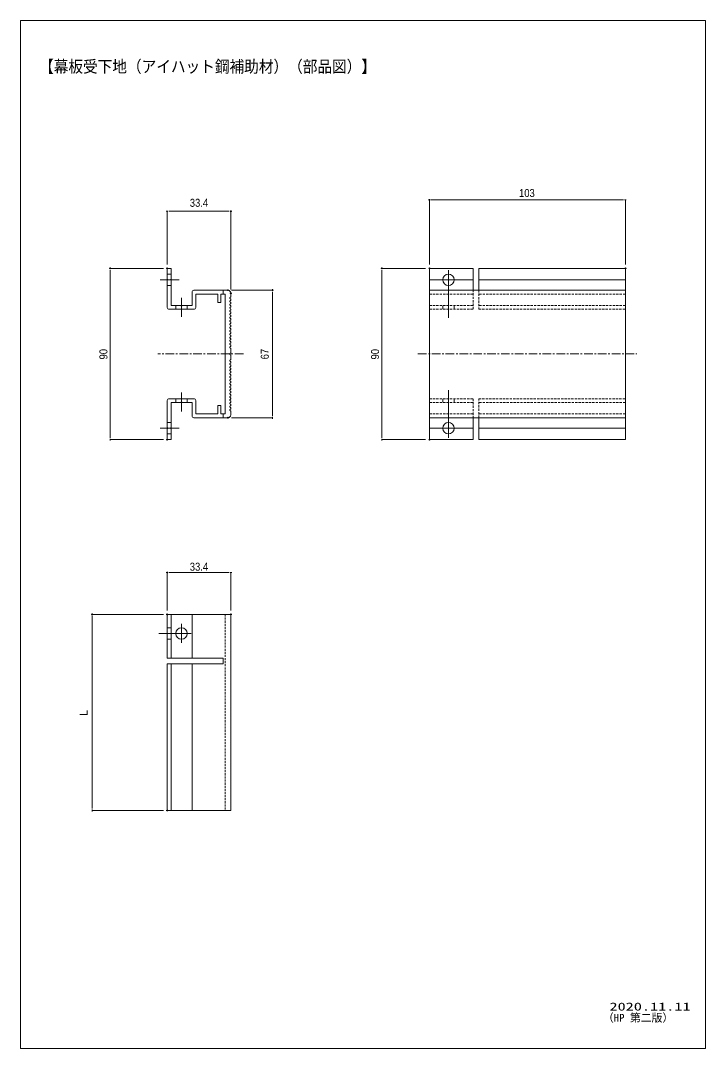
# Model space of a CAD drawing. Units: millimetres, scale not verified. Extents: x -90 to 90, y -135 to 135.
import ezdxf
from ezdxf.enums import TextEntityAlignment as Align

# ---------------------------------------------------------------- set-up
doc = ezdxf.new("R2010")
doc.units = ezdxf.units.MM
doc.header["$LTSCALE"] = 0.454545
doc.header["$PDMODE"] = 32
doc.header["$PDSIZE"] = 0.227
for name, pattern in [('CHAIN1', [8, 5, -1, 1, -1]), ('DASHED1', [1.8, 1.2, -0.6]), ('DOUBLE_CHAIN1', [8.8, 5, -1, 0.6, -0.6, 0.6, -1])]:
    doc.linetypes.add(name, pattern=pattern)
for name, color, linetype, lineweight in [('0-0_一般', 7, 'Continuous', 9), ('0-1_寸法', 7, 'Continuous', 9), ('0-2_0', 7, 'Continuous', 9)]:
    doc.layers.add(name, color=color, linetype=linetype, lineweight=lineweight)
doc.layers.add('0-3_Defpoints', color=7, linetype='Continuous')
doc.styles.add('ＭＳ ゴシック', font='')
doc.styles.add('ＭＳ Ｐゴシック', font='')
doc.styles.get('ＭＳ ゴシック').set_extended_font_data('MS Gothic')
doc.styles.get('ＭＳ Ｐゴシック').set_extended_font_data('MS PGothic')

# ---------------------------------------------------------------- blocks, each defined once
blk = doc.blocks.new('_DOT')
at = {"layer": '0-2_0'}
for p, q in [((-0.2273, 0), (-0.4545, 0)), ((-0.1136, 0), (0.1136, 0))]:
    blk.add_line(p, q, dxfattribs=at)
blk = doc.blocks.new('グループ-1')
at = {"layer": '0-0_一般'}
for p, q in [((15.865, 63.558), (15.865, 22.6489)), ((26.3196, 63.558), (15.865, 63.558)), ((26.3196, 58.3307), (26.3196, 63.558)), ((62.6832, 63.558), (27.6832, 63.558)), ((27.6832, 63.558), (27.6832, 58.3307)), ((62.6832, 22.6489), (62.6832, 63.558)), ((19.0469, 60.8307), (15.865, 60.8307)), ((26.3196, 60.8307), (21.7741, 60.8307)), ((27.6832, 60.8307), (62.6832, 60.8307)), ((15.865, 58.3307), (26.3196, 58.3307)), ((27.6832, 58.3307), (26.3196, 58.3307)), ((62.6832, 58.3307), (27.6832, 58.3307)), ((19.0469, 54.6943), (19.0469, 53.7852)), ((21.7741, 54.6943), (21.7741, 53.7852)), ((19.0469, 31.5125), (19.0469, 32.4216)), ((21.7741, 31.5125), (21.7741, 32.4216)), ((15.865, 27.8762), (26.3196, 27.8762)), ((27.6832, 27.8762), (26.3196, 27.8762)), ((26.3196, 27.8762), (26.3196, 22.6489)), ((27.6832, 22.6489), (27.6832, 27.8762)), ((62.6832, 27.8762), (27.6832, 27.8762)), ((19.0469, 25.3762), (15.865, 25.3762)), ((26.3196, 25.3762), (21.7741, 25.3762)), ((27.6832, 25.3762), (62.6832, 25.3762)), ((26.3196, 22.6489), (15.865, 22.6489)), ((62.6832, 22.6489), (27.6832, 22.6489))]:
    blk.add_line(p, q, dxfattribs=at)
at = {"layer": '0-0_一般', "linetype": 'DASHED1'}
for p, q in [((15.865, 57.4216), (26.3196, 57.4216)), ((26.3196, 53.7852), (26.3196, 58.3307)), ((27.6832, 58.3307), (27.6832, 53.7852)), ((62.6832, 57.4216), (27.6832, 57.4216)), ((15.865, 54.6943), (26.3196, 54.6943)), ((62.6832, 54.6943), (27.6832, 54.6943)), ((15.865, 53.7852), (26.3196, 53.7852)), ((27.6832, 53.7852), (62.6832, 53.7852)), ((15.865, 32.4216), (26.3196, 32.4216)), ((26.3196, 32.4216), (26.3196, 27.8762)), ((27.6832, 32.4216), (62.6832, 32.4216)), ((27.6832, 27.8762), (27.6832, 32.4216)), ((15.865, 31.5125), (26.3196, 31.5125)), ((62.6832, 31.5125), (27.6832, 31.5125)), ((15.865, 28.7853), (26.3196, 28.7853)), ((62.6832, 28.7853), (27.6832, 28.7853))]:
    blk.add_line(p, q, dxfattribs=at)

msp = doc.modelspace()

# ---------------------------------------------------------------- linework, layer by layer
at = {"layer": '0-0_一般'}
for p, q in [((-51.438, 68.4138), (-50.438, 68.4138)), ((22.4515, 56.9138), (22.4515, 69.4138)), ((-51.438, 65.4138), (-50.438, 65.4138)), ((19.9515, 66.9138), (24.9515, 66.9138)), ((-36.738, 64.1638), (-36.738, 63.1638)), ((-46.188, 59.1638), (-46.188, 60.1638)), ((22.4515, 37.9138), (22.4515, 25.4138)), ((-46.188, 35.6638), (-46.188, 34.6638)), ((-36.738, 30.6638), (-36.738, 31.6638)), ((-51.438, 29.4138), (-50.438, 29.4138)), ((19.9515, 27.9138), (24.9515, 27.9138)), ((-51.438, 26.4138), (-50.438, 26.4138)), ((-51.438, -20.9917), (-51.438, -32.4917)), ((-51.438, -20.9917), (-34.738, -20.9917)), ((-50.438, -20.9917), (-50.438, -32.4917)), ((-44.938, -20.9917), (-44.938, -32.4917)), ((-34.738, -20.9917), (-34.738, -72.4916)), ((-51.438, -24.4917), (-50.438, -24.4917)), ((-51.438, -27.4917), (-50.438, -27.4917)), ((-51.438, -32.4917), (-36.738, -32.4917)), ((-51.438, -33.9917), (-51.438, -72.4916)), ((-51.438, -33.9917), (-36.738, -33.9917)), ((-50.438, -33.9917), (-50.438, -72.4916)), ((-44.938, -33.9917), (-44.938, -72.4916)), ((-36.738, -32.4917), (-36.738, -33.9917)), ((-51.438, -72.4916), (-34.738, -72.4916))]:
    msp.add_line(p, q, dxfattribs=at)
at = {"layer": '0-0_一般', "color": 3}
for p, q in [((-53.288, 66.9138), (-48.288, 66.9138)), ((-47.688, 57.1638), (-47.688, 62.1638)), ((-47.688, 37.3138), (-47.688, 32.3138)), ((-53.288, 27.9138), (-48.288, 27.9138)), ((-47.688, -23.4917), (-47.688, -28.4917)), ((-53.688, -25.9917), (-45.188, -25.9917))]:
    msp.add_line(p, q, dxfattribs=at)
at = {"layer": '0-0_一般', "linetype": 'DOUBLE_CHAIN1'}
for p, q in [((-49.188, 59.1638), (-49.188, 60.1638)), ((-49.188, 35.6638), (-49.188, 34.6638))]:
    msp.add_line(p, q, dxfattribs=at)
at = {"layer": '0-0_一般', "color": 2, "linetype": 'CHAIN1'}
for p, q in [((-31.438, 47.4138), (-53.938, 47.4138)), ((14.4515, 47.4138), (71.9515, 47.4138))]:
    msp.add_line(p, q, dxfattribs=at)
at = {"layer": '0-0_一般', "linetype": 'DASHED1'}
msp.add_line((-36.238, -20.9917), (-36.238, -72.4916), dxfattribs=at)
at = {"layer": '0-0_一般', "color": 5}
msp.add_lwpolyline([(-89.9999, 134.9999), (89.9999, 134.9999), (89.9999, -134.9999), (-89.9999, -134.9999)], close=True, dxfattribs=at)
at = {"layer": '0-0_一般'}
for centre in [(22.4515, 66.9138), (22.4515, 27.9138), (-47.688, -25.9917)]:
    msp.add_circle(centre, 1.5, dxfattribs=at)
at = {"layer": '0-1_寸法'}
for p, q in [((17.4515, 70.9137), (17.4515, 87.9137)), ((67.9516, 87.9137), (18.4515, 87.9137)), ((68.9515, 70.9137), (68.9515, 87.9137)), ((-51.438, 70.9137), (-51.438, 84.9137)), ((-50.4381, 84.9137), (-35.738, 84.9137)), ((-34.738, 64.3638), (-34.738, 84.9137)), ((-52.438, 69.9138), (-66.438, 69.9138)), ((-66.438, 25.9137), (-66.438, 68.9138)), ((16.4515, 69.9138), (4.9516, 69.9138)), ((4.9516, 25.9137), (4.9516, 68.9138)), ((-35.488, 64.1638), (-44.438, 64.1638)), ((-34.738, 62.5692), (-34.738, 63.4138)), ((-34.538, 64.1638), (-23.788, 64.1638)), ((-23.788, 31.6637), (-23.788, 63.1638)), ((-50.938, 59.1638), (-44.438, 59.1638)), ((-34.738, 47.8468), (-34.738, 48.7128)), ((-34.738, 46.1147), (-34.738, 46.9808)), ((-44.438, 35.6638), (-50.938, 35.6638)), ((-44.438, 30.6638), (-35.488, 30.6638)), ((-34.738, 31.4138), (-34.738, 32.2583)), ((-34.538, 30.6638), (-23.788, 30.6638)), ((-52.438, 24.9138), (-66.438, 24.9138)), ((16.4515, 24.9138), (4.9516, 24.9138)), ((-51.438, -19.9917), (-51.438, -9.9917)), ((-35.738, -9.9917), (-50.4381, -9.9917)), ((-34.738, -19.9917), (-34.738, -9.9917)), ((-52.438, -20.9917), (-71.2172, -20.9917)), ((-71.2172, -71.4917), (-71.2172, -21.9916)), ((-52.438, -72.4916), (-71.2172, -72.4916))]:
    msp.add_line(p, q, dxfattribs=at)
for points in [[(-44.938, 63.6638), (-44.938, 60.1638), (-47.538, 60.1638), (-47.688, 60.0138), (-47.838, 60.1638), (-50.438, 60.1638), (-50.438, 66.7638), (-50.588, 66.9138), (-50.438, 67.0638), (-50.438, 69.9138), (-51.438, 69.9138), (-51.438, 67.0638), (-51.288, 66.9138), (-51.438, 66.7638), (-51.438, 59.6638)], [(-43.938, 59.6638), (-43.938, 63.1638), (-38.113, 63.1638), (-38.113, 60.9138), (-37.363, 60.9138), (-37.363, 63.1638), (-36.238, 63.1638), (-36.238, 31.6638), (-37.363, 31.6638), (-37.363, 33.9138), (-38.113, 33.9138), (-38.113, 31.6638), (-43.938, 31.6638), (-43.938, 35.1638)], [(-51.438, 35.1638), (-51.438, 28.0638), (-51.288, 27.9138), (-51.438, 27.7638), (-51.438, 24.9138), (-50.438, 24.9138), (-50.438, 27.7638), (-50.588, 27.9138), (-50.438, 28.0638), (-50.438, 34.6638), (-47.838, 34.6638), (-47.688, 34.8138), (-47.538, 34.6638), (-44.938, 34.6638), (-44.938, 31.1638)]]:
    msp.add_lwpolyline(points, dxfattribs=at)
for centre, radius, start, end in [((-44.438, 63.6638), 0.5, 90, 180), ((-35.488, 63.4138), 0.75, 0, 90), ((-34.738, 62.1362), 0.25, 120, 240), ((-34.988, 62.5692), 0.25, 300, 0), ((-50.938, 59.6638), 0.5, 180, 270), ((-44.438, 59.6638), 0.5, 270, 0), ((-34.738, 61.2702), 0.25, 120, 240), ((-34.738, 60.4041), 0.25, 120, 240), ((-34.738, 59.5381), 0.25, 120, 240), ((-34.988, 61.7032), 0.25, 300, 60), ((-34.988, 60.8372), 0.25, 300, 60), ((-34.988, 59.9711), 0.25, 300, 60), ((-34.738, 58.6721), 0.25, 120, 240), ((-34.738, 57.8061), 0.25, 120, 240), ((-34.738, 56.94), 0.25, 120, 240), ((-34.988, 59.1051), 0.25, 300, 60), ((-34.988, 58.2391), 0.25, 300, 60), ((-34.988, 57.3731), 0.25, 300, 60), ((-34.988, 56.507), 0.25, 300, 60), ((-34.738, 56.074), 0.25, 120, 240), ((-34.738, 55.208), 0.25, 120, 240), ((-34.738, 54.342), 0.25, 120, 240), ((-34.988, 55.641), 0.25, 300, 60), ((-34.988, 54.775), 0.25, 300, 60), ((-34.988, 53.909), 0.25, 300, 60), ((-34.738, 53.4759), 0.25, 120, 240), ((-34.738, 52.6099), 0.25, 120, 240), ((-34.738, 51.7439), 0.25, 120, 240), ((-34.988, 53.0429), 0.25, 300, 60), ((-34.988, 52.1769), 0.25, 300, 60), ((-34.988, 51.3109), 0.25, 300, 60), ((-34.738, 50.8779), 0.25, 120, 240), ((-34.738, 50.0118), 0.25, 120, 240), ((-34.738, 49.1458), 0.25, 120, 240), ((-34.988, 50.4449), 0.25, 300, 60), ((-34.988, 49.5788), 0.25, 300, 60), ((-34.988, 48.7128), 0.25, 0, 60), ((-34.738, 47.4138), 0.25, 120, 240), ((-34.988, 47.8468), 0.25, 300, 0), ((-34.988, 46.9808), 0.25, 0, 60), ((-34.988, 46.1147), 0.25, 300, 0), ((-34.738, 45.6817), 0.25, 120, 240), ((-34.738, 44.8157), 0.25, 120, 240), ((-34.738, 43.9497), 0.25, 120, 240), ((-34.738, 43.0837), 0.25, 120, 240), ((-34.988, 45.2487), 0.25, 300, 60), ((-34.988, 44.3827), 0.25, 300, 60), ((-34.988, 43.5167), 0.25, 300, 60), ((-34.738, 42.2176), 0.25, 120, 240), ((-34.738, 41.3516), 0.25, 120, 240), ((-34.738, 40.4856), 0.25, 120, 240), ((-34.988, 42.6506), 0.25, 300, 60), ((-34.988, 41.7846), 0.25, 300, 60), ((-34.988, 40.9186), 0.25, 300, 60), ((-34.738, 39.6196), 0.25, 120, 240), ((-34.738, 38.7535), 0.25, 120, 240), ((-34.738, 37.8875), 0.25, 120, 240), ((-34.988, 40.0526), 0.25, 300, 60), ((-34.988, 39.1865), 0.25, 300, 60), ((-34.988, 38.3205), 0.25, 300, 60), ((-50.938, 35.1638), 0.5, 90, 180), ((-44.438, 35.1638), 0.5, 0, 90), ((-34.738, 37.0215), 0.25, 120, 240), ((-34.738, 36.1555), 0.25, 120, 240), ((-34.738, 35.2894), 0.25, 120, 240), ((-34.988, 37.4545), 0.25, 300, 60), ((-34.988, 36.5885), 0.25, 300, 60), ((-34.988, 35.7224), 0.25, 300, 60), ((-34.738, 34.4234), 0.25, 120, 240), ((-34.738, 33.5574), 0.25, 120, 240), ((-34.738, 32.6914), 0.25, 120, 240), ((-34.988, 34.8564), 0.25, 300, 60), ((-34.988, 33.9904), 0.25, 300, 60), ((-34.988, 33.1244), 0.25, 300, 60), ((-34.988, 32.2583), 0.25, 0, 60), ((-44.438, 31.1638), 0.5, 180, 270), ((-35.488, 31.4138), 0.75, 270, 0)]:
    msp.add_arc(centre, radius, start, end, dxfattribs=at)
at = {"layer": '0-3_Defpoints'}
for p in [(17.4515, 87.9137), (-34.738, 84.9137), (-66.438, 69.9138), (-51.438, 69.9138), (4.9516, 69.9138), (17.4515, 69.9138), (68.9515, 69.9138), (-35.538, 64.1638), (-34.738, 63.3638), (-23.788, 64.1638), (-35.538, 30.6638), (-51.438, 24.9138), (17.4515, 24.9138), (-51.438, -9.9917), (-71.2172, -20.9917), (-51.438, -20.9917), (-34.738, -20.9917), (-51.438, -72.4916)]:
    msp.add_point(p, dxfattribs=at)

# ---------------------------------------------------------------- block references
at = {"layer": '0-0_一般', "xscale": 1.1, "yscale": 1.1}
msp.add_blockref('グループ-1', (0, 0), dxfattribs=at)
at = {"layer": '0-1_寸法', "xscale": 2.199866, "yscale": 2.199866}
for p, rotation in [((17.4515, 87.9137), 180), ((-51.438, 84.9137), 180), ((-66.438, 69.9138), 90), ((4.9516, 69.9138), 90), ((-23.788, 64.1638), 90), ((-23.788, 30.6638), 270), ((-66.438, 24.9138), 270), ((4.9516, 24.9138), 270), ((-51.438, -9.9917), 180), ((-71.2172, -20.9917), 90), ((-71.2172, -72.4916), 270)]:
    msp.add_blockref('_DOT', p, dxfattribs=dict(at, rotation=rotation))
for p in [(68.9515, 87.9137), (-34.738, 84.9137), (-34.738, -9.9917)]:
    msp.add_blockref('_DOT', p, dxfattribs=at)

# ---------------------------------------------------------------- texts
at = {"layer": '0-0_一般', "color": 1, "style": 'ＭＳ ゴシック'}
for s, height, width, p in [('【幕板受下地（アイハット鋼補助材）（部品図）】', 3.136, 0.9, (-85.1275, 120.4122)), ('2020.11.11', 2.089, 1.5, (64.7781, -125.6729))]:
    msp.add_text(s, height=height, dxfattribs=dict(at, width=width)).set_placement(p, align=Align.BOTTOM_LEFT)
msp.add_text('（HP 第二版）', height=2.089, dxfattribs=at).set_placement((63.0371, -128.6269), align=Align.BOTTOM_LEFT)
at = {"layer": '0-1_寸法', "style": 'ＭＳ Ｐゴシック', "width": 0.9}
for s, p in [('103', (41.0082, 88.0139)), ('33.4', (-45.5187, 85.45)), ('33.4', (-45.5187, -10.1464))]:
    msp.add_text(s, height=2.103, dxfattribs=at).set_placement(p, align=Align.BOTTOM_LEFT)
for s, p in [('90', (-66.5382, 45.9751)), ('67', (-24.1333, 46.0138)), ('90', (4.8514, 45.9751))]:
    msp.add_text(s, height=2.103, rotation=90, dxfattribs=at).set_placement(p, align=Align.BOTTOM_LEFT)
at = {"layer": '0-1_寸法', "style": 'ＭＳ Ｐゴシック'}
msp.add_text('L', height=2.103, rotation=90, dxfattribs=at).set_placement((-71.7534, -47.5967), align=Align.BOTTOM_LEFT)

doc.saveas('drawing.dxf')
